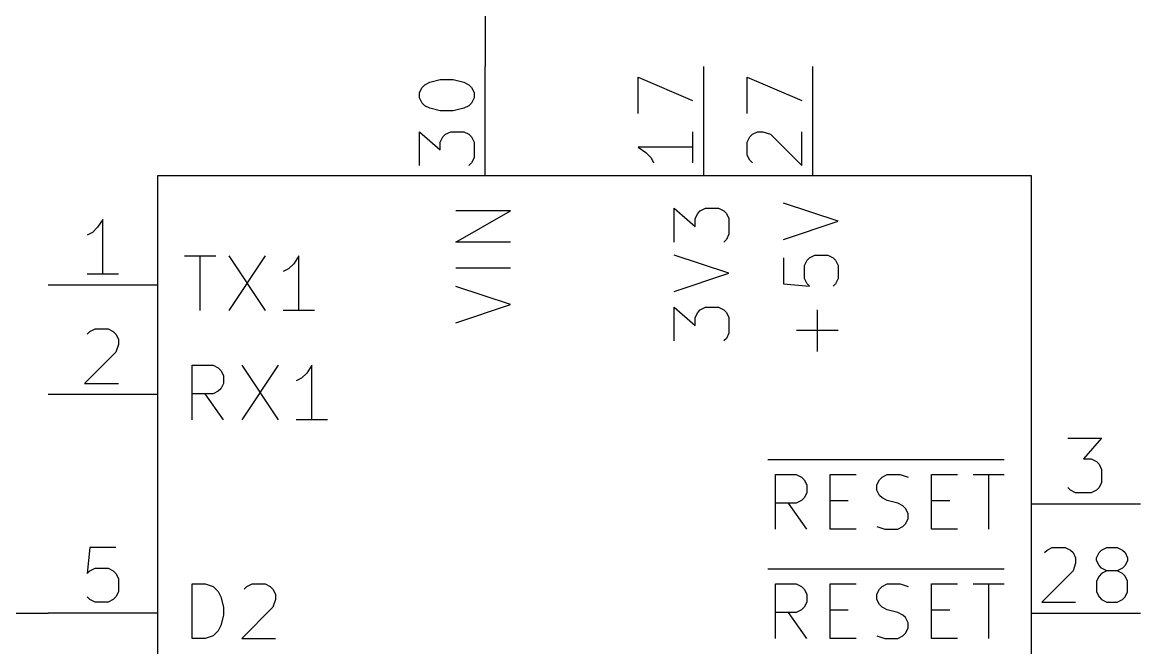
# Model space of a CAD drawing. Extents: x 1.98 to 6.72, y -5.17 to -0.82.
# Drawn here: x 5.376 to 6.4, y -3.382 to -2.809 of the extents above; entities that cross this region are included whole.
import ezdxf

# ---------------------------------------------------------------- set-up
doc = ezdxf.new("R2010")
doc.units = 0
doc.header["$MEASUREMENT"] = 0
for name, color, linetype in [('CYAN2', 4, 'CONTINUOUS'), ('GREEN3', 91, 'CONTINUOUS'), ('LYELLOW', 51, 'CONTINUOUS'), ('RED2', 1, 'CONTINUOUS'), ('RED3', 11, 'CONTINUOUS')]:
    doc.layers.add(name, color=color, linetype=linetype)

msp = doc.modelspace()

# ---------------------------------------------------------------- linework, layer by layer
at = {"layer": 'CYAN2', "linetype": 'CONTINUOUS'}
for p, q in [((6.1231, -2.9914), (6.0731, -2.9748)), ((6.1231, -2.9914), (6.0731, -2.9748)), ((5.7731, -3.0105), (5.8231, -2.9819)), ((5.8231, -2.9819), (5.7731, -2.9819)), ((5.7731, -3.0105), (5.8231, -2.9819)), ((5.8231, -2.9819), (5.7731, -2.9819)), ((5.9731, -3.0105), (5.9731, -2.9795)), ((5.9731, -2.9795), (5.9922, -2.9962)), ((5.9731, -3.0105), (5.9731, -2.9795)), ((5.9731, -2.9795), (5.9922, -2.9962)), ((5.9922, -2.989), (5.9946, -2.9843)), ((5.9922, -2.989), (5.9946, -2.9843)), ((5.9922, -2.9962), (5.9922, -2.989)), ((5.9922, -2.9962), (5.9922, -2.989)), ((5.9946, -2.9843), (5.9969, -2.9819)), ((5.9946, -2.9843), (5.9969, -2.9819)), ((5.9969, -2.9819), (6.0017, -2.9795)), ((5.9969, -2.9819), (6.0017, -2.9795)), ((6.0017, -2.9795), (6.0136, -2.9795)), ((6.0017, -2.9795), (6.0136, -2.9795)), ((6.0136, -2.9795), (6.0184, -2.9819)), ((6.0136, -2.9795), (6.0184, -2.9819)), ((6.0184, -2.9819), (6.0208, -2.9843)), ((6.0184, -2.9819), (6.0208, -2.9843)), ((6.0208, -2.9843), (6.0231, -2.989)), ((6.0208, -2.9843), (6.0231, -2.989)), ((6.0231, -2.989), (6.0231, -3.0033)), ((6.0231, -2.989), (6.0231, -3.0033)), ((6.0731, -3.0081), (6.1231, -2.9914)), ((6.0731, -3.0081), (6.1231, -2.9914)), ((6.0208, -3.0081), (6.0184, -3.0105)), ((6.0208, -3.0081), (6.0184, -3.0105)), ((6.0231, -3.0033), (6.0208, -3.0081)), ((6.0231, -3.0033), (6.0208, -3.0081)), ((5.8231, -3.0105), (5.7731, -3.0105)), ((5.8231, -3.0105), (5.7731, -3.0105)), ((5.5248, -3.0231), (5.5533, -3.0231)), ((5.5248, -3.0231), (5.5533, -3.0231)), ((5.539, -3.0731), (5.539, -3.0231)), ((5.539, -3.0731), (5.539, -3.0231)), ((5.5652, -3.0231), (5.5986, -3.0731)), ((5.5986, -3.0231), (5.5652, -3.0731)), ((5.5652, -3.0231), (5.5986, -3.0731)), ((5.5986, -3.0231), (5.5652, -3.0731)), ((5.6295, -3.0231), (5.6248, -3.0303)), ((5.6295, -3.0231), (5.6248, -3.0303)), ((5.6295, -3.0731), (5.6295, -3.0231)), ((5.6295, -3.0731), (5.6295, -3.0231)), ((6.0231, -3.039), (5.9731, -3.0224)), ((6.0231, -3.039), (5.9731, -3.0224)), ((6.0731, -3.0248), (6.0731, -3.0486)), ((6.0731, -3.0248), (6.0731, -3.0486)), ((6.0922, -3.0319), (6.0946, -3.0271)), ((6.0922, -3.0319), (6.0946, -3.0271)), ((6.0946, -3.0271), (6.0969, -3.0248)), ((6.0946, -3.0271), (6.0969, -3.0248)), ((6.0969, -3.0248), (6.1017, -3.0224)), ((6.0969, -3.0248), (6.1017, -3.0224)), ((6.1017, -3.0224), (6.1136, -3.0224)), ((6.1017, -3.0224), (6.1136, -3.0224)), ((6.1136, -3.0224), (6.1184, -3.0248)), ((6.1136, -3.0224), (6.1184, -3.0248)), ((6.1184, -3.0248), (6.1208, -3.0271)), ((6.1184, -3.0248), (6.1208, -3.0271)), ((6.1208, -3.0271), (6.1231, -3.0319)), ((6.1208, -3.0271), (6.1231, -3.0319)), ((5.62, -3.035), (5.6152, -3.0374)), ((5.62, -3.035), (5.6152, -3.0374)), ((5.6248, -3.0303), (5.62, -3.035)), ((5.6248, -3.0303), (5.62, -3.035)), ((5.8231, -3.0343), (5.7731, -3.0343)), ((5.8231, -3.0343), (5.7731, -3.0343)), ((5.9731, -3.0557), (6.0231, -3.039)), ((5.9731, -3.0557), (6.0231, -3.039)), ((6.0922, -3.0438), (6.0922, -3.0319)), ((6.0922, -3.0438), (6.0922, -3.0319)), ((6.1231, -3.0319), (6.1231, -3.0438)), ((6.1231, -3.0319), (6.1231, -3.0438)), ((6.0731, -3.0486), (6.0969, -3.0509)), ((6.0731, -3.0486), (6.0969, -3.0509)), ((6.0946, -3.0486), (6.0922, -3.0438)), ((6.0946, -3.0486), (6.0922, -3.0438)), ((6.0969, -3.0509), (6.0946, -3.0486)), ((6.0969, -3.0509), (6.0946, -3.0486)), ((6.1208, -3.0486), (6.1184, -3.0509)), ((6.1208, -3.0486), (6.1184, -3.0509)), ((6.1231, -3.0438), (6.1208, -3.0486)), ((6.1231, -3.0438), (6.1208, -3.0486)), ((5.8231, -3.0676), (5.7731, -3.051)), ((5.8231, -3.0676), (5.7731, -3.051)), ((5.7731, -3.0843), (5.8231, -3.0676)), ((5.7731, -3.0843), (5.8231, -3.0676)), ((5.9731, -3.1009), (5.9731, -3.07)), ((5.9731, -3.07), (5.9922, -3.0867)), ((5.9731, -3.1009), (5.9731, -3.07)), ((5.9731, -3.07), (5.9922, -3.0867)), ((5.9969, -3.0724), (6.0017, -3.07)), ((5.9969, -3.0724), (6.0017, -3.07)), ((6.0017, -3.07), (6.0136, -3.07)), ((6.0017, -3.07), (6.0136, -3.07)), ((6.0136, -3.07), (6.0184, -3.0724)), ((6.0136, -3.07), (6.0184, -3.0724)), ((5.6438, -3.0731), (5.6152, -3.0731)), ((5.6438, -3.0731), (5.6152, -3.0731)), ((5.9922, -3.0795), (5.9946, -3.0748)), ((5.9922, -3.0795), (5.9946, -3.0748)), ((5.9922, -3.0867), (5.9922, -3.0795)), ((5.9922, -3.0867), (5.9922, -3.0795)), ((5.9946, -3.0748), (5.9969, -3.0724)), ((5.9946, -3.0748), (5.9969, -3.0724)), ((6.0184, -3.0724), (6.0208, -3.0748)), ((6.0184, -3.0724), (6.0208, -3.0748)), ((6.0208, -3.0748), (6.0231, -3.0795)), ((6.0208, -3.0748), (6.0231, -3.0795)), ((6.0231, -3.0795), (6.0231, -3.0938)), ((6.0231, -3.0795), (6.0231, -3.0938)), ((6.1041, -3.1105), (6.1041, -3.0724)), ((6.1041, -3.1105), (6.1041, -3.0724)), ((6.1231, -3.0914), (6.085, -3.0914)), ((6.1231, -3.0914), (6.085, -3.0914)), ((6.0208, -3.0986), (6.0184, -3.1009)), ((6.0208, -3.0986), (6.0184, -3.1009)), ((6.0231, -3.0938), (6.0208, -3.0986)), ((6.0231, -3.0938), (6.0208, -3.0986)), ((5.5319, -3.1731), (5.5319, -3.1231)), ((5.5319, -3.1231), (5.5509, -3.1231)), ((5.5319, -3.1731), (5.5319, -3.1231)), ((5.5319, -3.1231), (5.5509, -3.1231)), ((5.5509, -3.1231), (5.5557, -3.1255)), ((5.5509, -3.1231), (5.5557, -3.1255)), ((5.5557, -3.1255), (5.5581, -3.1279)), ((5.5557, -3.1255), (5.5581, -3.1279)), ((5.5581, -3.1279), (5.5605, -3.1327)), ((5.5581, -3.1279), (5.5605, -3.1327)), ((5.5771, -3.1231), (5.6105, -3.1731)), ((5.6105, -3.1231), (5.5771, -3.1731)), ((5.5771, -3.1231), (5.6105, -3.1731)), ((5.6105, -3.1231), (5.5771, -3.1731)), ((5.6367, -3.1303), (5.6319, -3.135)), ((5.6367, -3.1303), (5.6319, -3.135)), ((5.6414, -3.1231), (5.6367, -3.1303)), ((5.6414, -3.1231), (5.6367, -3.1303)), ((5.6414, -3.1731), (5.6414, -3.1231)), ((5.6414, -3.1731), (5.6414, -3.1231)), ((5.5605, -3.1398), (5.5581, -3.1446)), ((5.5605, -3.1398), (5.5581, -3.1446)), ((5.5605, -3.1327), (5.5605, -3.1398)), ((5.5605, -3.1327), (5.5605, -3.1398)), ((5.6319, -3.135), (5.6271, -3.1374)), ((5.6319, -3.135), (5.6271, -3.1374)), ((5.5509, -3.1493), (5.5319, -3.1493)), ((5.5509, -3.1493), (5.5319, -3.1493)), ((5.5605, -3.1731), (5.5438, -3.1493)), ((5.5605, -3.1731), (5.5438, -3.1493)), ((5.5557, -3.1469), (5.5509, -3.1493)), ((5.5557, -3.1469), (5.5509, -3.1493)), ((5.5581, -3.1446), (5.5557, -3.1469)), ((5.5581, -3.1446), (5.5557, -3.1469)), ((5.6557, -3.1731), (5.6271, -3.1731)), ((5.6557, -3.1731), (5.6271, -3.1731)), ((6.0588, -3.2093), (6.275, -3.2093)), ((6.0588, -3.2093), (6.275, -3.2093)), ((6.0657, -3.2731), (6.0657, -3.2231)), ((6.0657, -3.2231), (6.0848, -3.2231)), ((6.0657, -3.2731), (6.0657, -3.2231)), ((6.0657, -3.2231), (6.0848, -3.2231)), ((6.0848, -3.2231), (6.0895, -3.2255)), ((6.0848, -3.2231), (6.0895, -3.2255)), ((6.1157, -3.2731), (6.1157, -3.2231)), ((6.1157, -3.2231), (6.1395, -3.2231)), ((6.1157, -3.2731), (6.1157, -3.2231)), ((6.1157, -3.2231), (6.1395, -3.2231)), ((6.1633, -3.2255), (6.1681, -3.2231)), ((6.1633, -3.2255), (6.1681, -3.2231)), ((6.1681, -3.2231), (6.18, -3.2231)), ((6.1681, -3.2231), (6.18, -3.2231)), ((6.18, -3.2231), (6.1871, -3.2255)), ((6.18, -3.2231), (6.1871, -3.2255)), ((6.2086, -3.2731), (6.2086, -3.2231)), ((6.2086, -3.2231), (6.2324, -3.2231)), ((6.2086, -3.2731), (6.2086, -3.2231)), ((6.2086, -3.2231), (6.2324, -3.2231)), ((6.2467, -3.2231), (6.2752, -3.2231)), ((6.2467, -3.2231), (6.2752, -3.2231)), ((6.261, -3.2731), (6.261, -3.2231)), ((6.261, -3.2731), (6.261, -3.2231)), ((6.0895, -3.2255), (6.0919, -3.2279)), ((6.0895, -3.2255), (6.0919, -3.2279)), ((6.0919, -3.2279), (6.0943, -3.2327)), ((6.0919, -3.2279), (6.0943, -3.2327)), ((6.0943, -3.2327), (6.0943, -3.2398)), ((6.0943, -3.2327), (6.0943, -3.2398)), ((6.1586, -3.2327), (6.161, -3.2279)), ((6.1586, -3.2327), (6.161, -3.2279)), ((6.1586, -3.2374), (6.1586, -3.2327)), ((6.1586, -3.2374), (6.1586, -3.2327)), ((6.161, -3.2279), (6.1633, -3.2255)), ((6.161, -3.2279), (6.1633, -3.2255)), ((6.0919, -3.2446), (6.0895, -3.2469)), ((6.0919, -3.2446), (6.0895, -3.2469)), ((6.0943, -3.2398), (6.0919, -3.2446)), ((6.0943, -3.2398), (6.0919, -3.2446)), ((6.161, -3.2422), (6.1586, -3.2374)), ((6.161, -3.2422), (6.1586, -3.2374)), ((6.1633, -3.2446), (6.161, -3.2422)), ((6.1633, -3.2446), (6.161, -3.2422)), ((6.1681, -3.2469), (6.1633, -3.2446)), ((6.1681, -3.2469), (6.1633, -3.2446)), ((6.0848, -3.2493), (6.0657, -3.2493)), ((6.0848, -3.2493), (6.0657, -3.2493)), ((6.0943, -3.2731), (6.0776, -3.2493)), ((6.0943, -3.2731), (6.0776, -3.2493)), ((6.0895, -3.2469), (6.0848, -3.2493)), ((6.0895, -3.2469), (6.0848, -3.2493)), ((6.1157, -3.2469), (6.1324, -3.2469)), ((6.1157, -3.2469), (6.1324, -3.2469)), ((6.1776, -3.2493), (6.1681, -3.2469)), ((6.1776, -3.2493), (6.1681, -3.2469)), ((6.1824, -3.2517), (6.1776, -3.2493)), ((6.1824, -3.2517), (6.1776, -3.2493)), ((6.1848, -3.2541), (6.1824, -3.2517)), ((6.1848, -3.2541), (6.1824, -3.2517)), ((6.1871, -3.2588), (6.1848, -3.2541)), ((6.1871, -3.2588), (6.1848, -3.2541)), ((6.2086, -3.2469), (6.2252, -3.2469)), ((6.2086, -3.2469), (6.2252, -3.2469)), ((6.1848, -3.2684), (6.1871, -3.2636)), ((6.1848, -3.2684), (6.1871, -3.2636)), ((6.1871, -3.2636), (6.1871, -3.2588)), ((6.1871, -3.2636), (6.1871, -3.2588)), ((6.1395, -3.2731), (6.1157, -3.2731)), ((6.1395, -3.2731), (6.1157, -3.2731)), ((6.1586, -3.2708), (6.1657, -3.2731)), ((6.1586, -3.2708), (6.1657, -3.2731)), ((6.1657, -3.2731), (6.1776, -3.2731)), ((6.1657, -3.2731), (6.1776, -3.2731)), ((6.1776, -3.2731), (6.1824, -3.2708)), ((6.1776, -3.2731), (6.1824, -3.2708)), ((6.1824, -3.2708), (6.1848, -3.2684)), ((6.1824, -3.2708), (6.1848, -3.2684)), ((6.2324, -3.2731), (6.2086, -3.2731)), ((6.2324, -3.2731), (6.2086, -3.2731)), ((6.0588, -3.3093), (6.275, -3.3093)), ((6.0588, -3.3093), (6.275, -3.3093)), ((5.5319, -3.3731), (5.5319, -3.3231)), ((5.5319, -3.3231), (5.5438, -3.3231)), ((5.5319, -3.3731), (5.5319, -3.3231)), ((5.5319, -3.3231), (5.5438, -3.3231)), ((5.5438, -3.3231), (5.5509, -3.3255)), ((5.5438, -3.3231), (5.5509, -3.3255)), ((5.5509, -3.3255), (5.5557, -3.3303)), ((5.5509, -3.3255), (5.5557, -3.3303)), ((5.5795, -3.3279), (5.5819, -3.3255)), ((5.5795, -3.3279), (5.5819, -3.3255)), ((5.5819, -3.3255), (5.5867, -3.3231)), ((5.5819, -3.3255), (5.5867, -3.3231)), ((5.5867, -3.3231), (5.5986, -3.3231)), ((5.5867, -3.3231), (5.5986, -3.3231)), ((5.5986, -3.3231), (5.6033, -3.3255)), ((5.5986, -3.3231), (5.6033, -3.3255)), ((5.6033, -3.3255), (5.6057, -3.3279)), ((5.6033, -3.3255), (5.6057, -3.3279)), ((6.0657, -3.3731), (6.0657, -3.3231)), ((6.0657, -3.3231), (6.0848, -3.3231)), ((6.0657, -3.3731), (6.0657, -3.3231)), ((6.0657, -3.3231), (6.0848, -3.3231)), ((6.0848, -3.3231), (6.0895, -3.3255)), ((6.0848, -3.3231), (6.0895, -3.3255)), ((6.0895, -3.3255), (6.0919, -3.3279)), ((6.0895, -3.3255), (6.0919, -3.3279)), ((6.1157, -3.3731), (6.1157, -3.3231)), ((6.1157, -3.3231), (6.1395, -3.3231)), ((6.1157, -3.3731), (6.1157, -3.3231)), ((6.1157, -3.3231), (6.1395, -3.3231)), ((6.161, -3.3279), (6.1633, -3.3255)), ((6.161, -3.3279), (6.1633, -3.3255)), ((6.1633, -3.3255), (6.1681, -3.3231)), ((6.1633, -3.3255), (6.1681, -3.3231)), ((6.1681, -3.3231), (6.18, -3.3231)), ((6.1681, -3.3231), (6.18, -3.3231)), ((6.18, -3.3231), (6.1871, -3.3255)), ((6.18, -3.3231), (6.1871, -3.3255)), ((6.2086, -3.3731), (6.2086, -3.3231)), ((6.2086, -3.3231), (6.2324, -3.3231)), ((6.2086, -3.3731), (6.2086, -3.3231)), ((6.2086, -3.3231), (6.2324, -3.3231)), ((6.2467, -3.3231), (6.2752, -3.3231)), ((6.2467, -3.3231), (6.2752, -3.3231)), ((6.261, -3.3731), (6.261, -3.3231)), ((6.261, -3.3731), (6.261, -3.3231)), ((5.5557, -3.3303), (5.5581, -3.335)), ((5.5557, -3.3303), (5.5581, -3.335)), ((5.5581, -3.335), (5.5605, -3.3446)), ((5.5581, -3.335), (5.5605, -3.3446)), ((5.6057, -3.3279), (5.6081, -3.3327)), ((5.6057, -3.3279), (5.6081, -3.3327)), ((5.6081, -3.3327), (5.6081, -3.3374)), ((5.6081, -3.3327), (5.6081, -3.3374)), ((6.0919, -3.3279), (6.0943, -3.3327)), ((6.0919, -3.3279), (6.0943, -3.3327)), ((6.0943, -3.3327), (6.0943, -3.3398)), ((6.0943, -3.3327), (6.0943, -3.3398)), ((6.1586, -3.3327), (6.161, -3.3279)), ((6.1586, -3.3327), (6.161, -3.3279)), ((6.1586, -3.3374), (6.1586, -3.3327)), ((6.1586, -3.3374), (6.1586, -3.3327)), ((5.5605, -3.3446), (5.5605, -3.3517)), ((5.5605, -3.3446), (5.5605, -3.3517)), ((5.6057, -3.3446), (5.5771, -3.3731)), ((5.6057, -3.3446), (5.5771, -3.3731)), ((5.6081, -3.3374), (5.6057, -3.3446)), ((5.6081, -3.3374), (5.6057, -3.3446)), ((6.0895, -3.3469), (6.0848, -3.3493)), ((6.0895, -3.3469), (6.0848, -3.3493)), ((6.0919, -3.3446), (6.0895, -3.3469)), ((6.0919, -3.3446), (6.0895, -3.3469)), ((6.0943, -3.3398), (6.0919, -3.3446)), ((6.0943, -3.3398), (6.0919, -3.3446)), ((6.1157, -3.3469), (6.1324, -3.3469)), ((6.1157, -3.3469), (6.1324, -3.3469)), ((6.161, -3.3422), (6.1586, -3.3374)), ((6.161, -3.3422), (6.1586, -3.3374)), ((6.1633, -3.3446), (6.161, -3.3422)), ((6.1633, -3.3446), (6.161, -3.3422)), ((6.1681, -3.3469), (6.1633, -3.3446)), ((6.1681, -3.3469), (6.1633, -3.3446)), ((6.1776, -3.3493), (6.1681, -3.3469)), ((6.1776, -3.3493), (6.1681, -3.3469)), ((6.2086, -3.3469), (6.2252, -3.3469)), ((6.2086, -3.3469), (6.2252, -3.3469)), ((5.5605, -3.3517), (5.5581, -3.3612)), ((5.5605, -3.3517), (5.5581, -3.3612)), ((6.0848, -3.3493), (6.0657, -3.3493)), ((6.0848, -3.3493), (6.0657, -3.3493)), ((6.0943, -3.3731), (6.0776, -3.3493)), ((6.0943, -3.3731), (6.0776, -3.3493)), ((6.1824, -3.3517), (6.1776, -3.3493)), ((6.1824, -3.3517), (6.1776, -3.3493)), ((6.1848, -3.3541), (6.1824, -3.3517)), ((6.1848, -3.3541), (6.1824, -3.3517)), ((6.1871, -3.3588), (6.1848, -3.3541)), ((6.1871, -3.3588), (6.1848, -3.3541)), ((5.5557, -3.366), (5.5509, -3.3708)), ((5.5557, -3.366), (5.5509, -3.3708)), ((5.5581, -3.3612), (5.5557, -3.366)), ((5.5581, -3.3612), (5.5557, -3.366)), ((6.1848, -3.3684), (6.1871, -3.3636)), ((6.1848, -3.3684), (6.1871, -3.3636)), ((6.1871, -3.3636), (6.1871, -3.3588)), ((6.1871, -3.3636), (6.1871, -3.3588)), ((5.5438, -3.3731), (5.5319, -3.3731)), ((5.5438, -3.3731), (5.5319, -3.3731)), ((5.5509, -3.3708), (5.5438, -3.3731)), ((5.5509, -3.3708), (5.5438, -3.3731)), ((5.5771, -3.3731), (5.6081, -3.3731)), ((5.5771, -3.3731), (5.6081, -3.3731)), ((6.1395, -3.3731), (6.1157, -3.3731)), ((6.1395, -3.3731), (6.1157, -3.3731)), ((6.1586, -3.3708), (6.1657, -3.3731)), ((6.1586, -3.3708), (6.1657, -3.3731)), ((6.1657, -3.3731), (6.1776, -3.3731)), ((6.1657, -3.3731), (6.1776, -3.3731)), ((6.1776, -3.3731), (6.1824, -3.3708)), ((6.1776, -3.3731), (6.1824, -3.3708)), ((6.1824, -3.3708), (6.1848, -3.3684)), ((6.1824, -3.3708), (6.1848, -3.3684)), ((6.2324, -3.3731), (6.2086, -3.3731)), ((6.2324, -3.3731), (6.2086, -3.3731))]:
    msp.add_line(p, q, dxfattribs=at)
at = {"layer": 'GREEN3', "linetype": 'CONTINUOUS'}
for p, q in [((5.8, -1.7), (5.8, -2.85)), ((4.25, -3.35), (5.4, -3.35))]:
    msp.add_line(p, q, dxfattribs=at)
at = {"layer": 'LYELLOW', "linetype": 'CONTINUOUS'}
for p, q in [((5.5, -2.95), (5.5, -4.75)), ((6.3, -2.95), (5.5, -2.95)), ((6.3, -4.75), (6.3, -2.95))]:
    msp.add_line(p, q, dxfattribs=at)
at = {"layer": 'RED2', "linetype": 'CONTINUOUS'}
for p, q in [((5.8, -2.95), (5.8, -2.85)), ((5.8, -2.95), (5.8, -2.85)), ((6, -2.95), (6, -2.85)), ((6, -2.95), (6, -2.85)), ((6.1, -2.95), (6.1, -2.85)), ((6.1, -2.95), (6.1, -2.85)), ((5.5, -2.95), (5.5, -4.75)), ((6.3, -2.95), (5.5, -2.95)), ((6.3, -4.75), (6.3, -2.95)), ((5.5, -3.05), (5.4, -3.05)), ((5.5, -3.05), (5.4, -3.05)), ((5.5, -3.15), (5.4, -3.15)), ((5.5, -3.15), (5.4, -3.15)), ((6.3, -3.25), (6.4, -3.25)), ((6.3, -3.25), (6.4, -3.25)), ((5.5, -3.35), (5.4, -3.35)), ((5.5, -3.35), (5.4, -3.35)), ((6.3, -3.35), (6.4, -3.35)), ((6.3, -3.35), (6.4, -3.35))]:
    msp.add_line(p, q, dxfattribs=at)
at = {"layer": 'RED3', "linetype": 'CONTINUOUS'}
for p, q in [((5.7446, -2.8667), (5.7494, -2.8643)), ((5.7446, -2.8667), (5.7494, -2.8643)), ((5.7494, -2.8643), (5.7589, -2.8619)), ((5.7494, -2.8643), (5.7589, -2.8619)), ((5.7589, -2.8619), (5.7708, -2.8619)), ((5.7589, -2.8619), (5.7708, -2.8619)), ((5.7708, -2.8619), (5.7804, -2.8643)), ((5.7708, -2.8619), (5.7804, -2.8643)), ((5.7804, -2.8643), (5.7851, -2.8667)), ((5.7804, -2.8643), (5.7851, -2.8667)), ((5.9399, -2.8929), (5.9399, -2.8595)), ((5.9399, -2.8595), (5.9899, -2.8809)), ((5.9399, -2.8929), (5.9399, -2.8595)), ((5.9399, -2.8595), (5.9899, -2.8809)), ((6.0399, -2.8929), (6.0399, -2.8595)), ((6.0399, -2.8595), (6.0899, -2.8809)), ((6.0399, -2.8929), (6.0399, -2.8595)), ((6.0399, -2.8595), (6.0899, -2.8809)), ((5.7399, -2.8738), (5.7423, -2.869)), ((5.7399, -2.8738), (5.7423, -2.869)), ((5.7399, -2.8786), (5.7399, -2.8738)), ((5.7399, -2.8786), (5.7399, -2.8738)), ((5.7423, -2.869), (5.7446, -2.8667)), ((5.7423, -2.869), (5.7446, -2.8667)), ((5.7851, -2.8667), (5.7875, -2.869)), ((5.7851, -2.8667), (5.7875, -2.869)), ((5.7875, -2.869), (5.7899, -2.8738)), ((5.7875, -2.869), (5.7899, -2.8738)), ((5.7899, -2.8738), (5.7899, -2.8786)), ((5.7899, -2.8738), (5.7899, -2.8786)), ((5.7423, -2.8833), (5.7399, -2.8786)), ((5.7423, -2.8833), (5.7399, -2.8786)), ((5.7446, -2.8857), (5.7423, -2.8833)), ((5.7446, -2.8857), (5.7423, -2.8833)), ((5.7494, -2.8881), (5.7446, -2.8857)), ((5.7494, -2.8881), (5.7446, -2.8857)), ((5.7851, -2.8857), (5.7804, -2.8881)), ((5.7851, -2.8857), (5.7804, -2.8881)), ((5.7875, -2.8833), (5.7851, -2.8857)), ((5.7875, -2.8833), (5.7851, -2.8857)), ((5.7899, -2.8786), (5.7875, -2.8833)), ((5.7899, -2.8786), (5.7875, -2.8833)), ((5.7589, -2.8905), (5.7494, -2.8881)), ((5.7589, -2.8905), (5.7494, -2.8881)), ((5.7708, -2.8905), (5.7589, -2.8905)), ((5.7708, -2.8905), (5.7589, -2.8905)), ((5.7804, -2.8881), (5.7708, -2.8905)), ((5.7804, -2.8881), (5.7708, -2.8905)), ((5.7399, -2.9405), (5.7399, -2.9095)), ((5.7399, -2.9095), (5.7589, -2.9262)), ((5.7399, -2.9405), (5.7399, -2.9095)), ((5.7399, -2.9095), (5.7589, -2.9262)), ((5.7589, -2.919), (5.7613, -2.9143)), ((5.7589, -2.919), (5.7613, -2.9143)), ((5.7613, -2.9143), (5.7637, -2.9119)), ((5.7613, -2.9143), (5.7637, -2.9119)), ((5.7637, -2.9119), (5.7684, -2.9095)), ((5.7637, -2.9119), (5.7684, -2.9095)), ((5.7684, -2.9095), (5.7804, -2.9095)), ((5.7684, -2.9095), (5.7804, -2.9095)), ((5.7804, -2.9095), (5.7851, -2.9119)), ((5.7804, -2.9095), (5.7851, -2.9119)), ((5.7851, -2.9119), (5.7875, -2.9143)), ((5.7851, -2.9119), (5.7875, -2.9143)), ((5.7875, -2.9143), (5.7899, -2.919)), ((5.7875, -2.9143), (5.7899, -2.919)), ((5.9899, -2.9095), (5.9899, -2.9381)), ((5.9899, -2.9095), (5.9899, -2.9381)), ((6.0399, -2.919), (6.0423, -2.9143)), ((6.0399, -2.919), (6.0423, -2.9143)), ((6.0423, -2.9143), (6.0446, -2.9119)), ((6.0423, -2.9143), (6.0446, -2.9119)), ((6.0446, -2.9119), (6.0494, -2.9095)), ((6.0446, -2.9119), (6.0494, -2.9095)), ((6.0494, -2.9095), (6.0542, -2.9095)), ((6.0494, -2.9095), (6.0542, -2.9095)), ((6.0542, -2.9095), (6.0613, -2.9119)), ((6.0542, -2.9095), (6.0613, -2.9119)), ((6.0613, -2.9119), (6.0899, -2.9405)), ((6.0613, -2.9119), (6.0899, -2.9405)), ((6.0899, -2.9405), (6.0899, -2.9095)), ((6.0899, -2.9405), (6.0899, -2.9095)), ((5.7589, -2.9262), (5.7589, -2.919)), ((5.7589, -2.9262), (5.7589, -2.919)), ((5.7899, -2.919), (5.7899, -2.9333)), ((5.7899, -2.919), (5.7899, -2.9333)), ((5.9899, -2.9238), (5.9399, -2.9238)), ((5.9399, -2.9238), (5.947, -2.9286)), ((5.9899, -2.9238), (5.9399, -2.9238)), ((5.9399, -2.9238), (5.947, -2.9286)), ((6.0399, -2.9309), (6.0399, -2.919)), ((6.0399, -2.9309), (6.0399, -2.919)), ((5.7899, -2.9333), (5.7875, -2.9381)), ((5.7899, -2.9333), (5.7875, -2.9381)), ((5.947, -2.9286), (5.9518, -2.9333)), ((5.947, -2.9286), (5.9518, -2.9333)), ((5.9518, -2.9333), (5.9542, -2.9381)), ((5.9518, -2.9333), (5.9542, -2.9381)), ((6.0423, -2.9357), (6.0399, -2.9309)), ((6.0423, -2.9357), (6.0399, -2.9309)), ((6.0446, -2.9381), (6.0423, -2.9357)), ((6.0446, -2.9381), (6.0423, -2.9357)), ((5.7875, -2.9381), (5.7851, -2.9405)), ((5.7875, -2.9381), (5.7851, -2.9405)), ((5.4452, -2.997), (5.4405, -3.0018)), ((5.4452, -2.997), (5.4405, -3.0018)), ((5.45, -2.9899), (5.4452, -2.997)), ((5.45, -2.9899), (5.4452, -2.997)), ((5.45, -3.0399), (5.45, -2.9899)), ((5.45, -3.0399), (5.45, -2.9899)), ((5.4405, -3.0018), (5.4357, -3.0042)), ((5.4405, -3.0018), (5.4357, -3.0042)), ((5.4643, -3.0399), (5.4357, -3.0399)), ((5.4643, -3.0399), (5.4357, -3.0399)), ((5.4381, -3.0923), (5.4429, -3.0899)), ((5.4381, -3.0923), (5.4429, -3.0899)), ((5.4429, -3.0899), (5.4548, -3.0899)), ((5.4429, -3.0899), (5.4548, -3.0899)), ((5.4548, -3.0899), (5.4595, -3.0923)), ((5.4548, -3.0899), (5.4595, -3.0923)), ((5.4357, -3.0946), (5.4381, -3.0923)), ((5.4357, -3.0946), (5.4381, -3.0923)), ((5.4595, -3.0923), (5.4619, -3.0946)), ((5.4595, -3.0923), (5.4619, -3.0946)), ((5.4619, -3.0946), (5.4643, -3.0994)), ((5.4619, -3.0946), (5.4643, -3.0994)), ((5.4643, -3.0994), (5.4643, -3.1042)), ((5.4643, -3.0994), (5.4643, -3.1042)), ((5.4619, -3.1113), (5.4333, -3.1399)), ((5.4619, -3.1113), (5.4333, -3.1399)), ((5.4643, -3.1042), (5.4619, -3.1113)), ((5.4643, -3.1042), (5.4619, -3.1113)), ((5.4333, -3.1399), (5.4643, -3.1399)), ((5.4333, -3.1399), (5.4643, -3.1399)), ((6.3333, -3.1899), (6.3643, -3.1899)), ((6.3333, -3.1899), (6.3643, -3.1899)), ((6.3643, -3.1899), (6.3476, -3.2089)), ((6.3643, -3.1899), (6.3476, -3.2089)), ((6.3476, -3.2089), (6.3548, -3.2089)), ((6.3476, -3.2089), (6.3548, -3.2089)), ((6.3548, -3.2089), (6.3595, -3.2113)), ((6.3548, -3.2089), (6.3595, -3.2113)), ((6.3595, -3.2113), (6.3619, -3.2137)), ((6.3595, -3.2113), (6.3619, -3.2137)), ((6.3619, -3.2137), (6.3643, -3.2184)), ((6.3619, -3.2137), (6.3643, -3.2184)), ((6.3643, -3.2184), (6.3643, -3.2304)), ((6.3643, -3.2184), (6.3643, -3.2304)), ((6.3643, -3.2304), (6.3619, -3.2351)), ((6.3643, -3.2304), (6.3619, -3.2351)), ((6.3357, -3.2375), (6.3333, -3.2351)), ((6.3357, -3.2375), (6.3333, -3.2351)), ((6.3405, -3.2399), (6.3357, -3.2375)), ((6.3405, -3.2399), (6.3357, -3.2375)), ((6.3548, -3.2399), (6.3405, -3.2399)), ((6.3548, -3.2399), (6.3405, -3.2399)), ((6.3595, -3.2375), (6.3548, -3.2399)), ((6.3595, -3.2375), (6.3548, -3.2399)), ((6.3619, -3.2351), (6.3595, -3.2375)), ((6.3619, -3.2351), (6.3595, -3.2375)), ((5.4381, -3.2899), (5.4357, -3.3137)), ((5.4381, -3.2899), (5.4357, -3.3137)), ((5.4619, -3.2899), (5.4381, -3.2899)), ((5.4619, -3.2899), (5.4381, -3.2899)), ((6.3119, -3.2946), (6.3143, -3.2923)), ((6.3119, -3.2946), (6.3143, -3.2923)), ((6.3143, -3.2923), (6.319, -3.2899)), ((6.3143, -3.2923), (6.319, -3.2899)), ((6.319, -3.2899), (6.331, -3.2899)), ((6.319, -3.2899), (6.331, -3.2899)), ((6.331, -3.2899), (6.3357, -3.2923)), ((6.331, -3.2899), (6.3357, -3.2923)), ((6.3357, -3.2923), (6.3381, -3.2946)), ((6.3357, -3.2923), (6.3381, -3.2946)), ((6.3381, -3.2946), (6.3405, -3.2994)), ((6.3381, -3.2946), (6.3405, -3.2994)), ((6.3595, -3.2994), (6.3619, -3.2946)), ((6.3595, -3.2994), (6.3619, -3.2946)), ((6.3619, -3.2946), (6.3643, -3.2923)), ((6.3619, -3.2946), (6.3643, -3.2923)), ((6.3643, -3.2923), (6.369, -3.2899)), ((6.3643, -3.2923), (6.369, -3.2899)), ((6.369, -3.2899), (6.3786, -3.2899)), ((6.369, -3.2899), (6.3786, -3.2899)), ((6.3786, -3.2899), (6.3833, -3.2923)), ((6.3786, -3.2899), (6.3833, -3.2923)), ((6.3833, -3.2923), (6.3857, -3.2946)), ((6.3833, -3.2923), (6.3857, -3.2946)), ((6.3857, -3.2946), (6.3881, -3.2994)), ((6.3857, -3.2946), (6.3881, -3.2994)), ((6.3405, -3.3042), (6.3381, -3.3113)), ((6.3405, -3.3042), (6.3381, -3.3113)), ((6.3405, -3.2994), (6.3405, -3.3042)), ((6.3405, -3.2994), (6.3405, -3.3042)), ((6.3595, -3.3018), (6.3595, -3.2994)), ((6.3595, -3.3018), (6.3595, -3.2994)), ((6.3619, -3.3065), (6.3595, -3.3018)), ((6.3619, -3.3065), (6.3595, -3.3018)), ((6.3881, -3.3018), (6.3857, -3.3065)), ((6.3881, -3.3018), (6.3857, -3.3065)), ((6.3881, -3.2994), (6.3881, -3.3018)), ((6.3881, -3.2994), (6.3881, -3.3018)), ((5.4357, -3.3137), (5.4381, -3.3113)), ((5.4357, -3.3137), (5.4381, -3.3113)), ((5.4381, -3.3113), (5.4429, -3.3089)), ((5.4381, -3.3113), (5.4429, -3.3089)), ((5.4429, -3.3089), (5.4548, -3.3089)), ((5.4429, -3.3089), (5.4548, -3.3089)), ((5.4548, -3.3089), (5.4595, -3.3113)), ((5.4548, -3.3089), (5.4595, -3.3113)), ((5.4595, -3.3113), (5.4619, -3.3137)), ((5.4595, -3.3113), (5.4619, -3.3137)), ((5.4619, -3.3137), (5.4643, -3.3184)), ((5.4619, -3.3137), (5.4643, -3.3184)), ((6.3381, -3.3113), (6.3095, -3.3399)), ((6.3381, -3.3113), (6.3095, -3.3399)), ((6.3619, -3.3161), (6.3595, -3.3208)), ((6.3619, -3.3161), (6.3595, -3.3208)), ((6.3643, -3.3089), (6.3619, -3.3065)), ((6.3643, -3.3089), (6.3619, -3.3065)), ((6.3643, -3.3137), (6.3619, -3.3161)), ((6.3643, -3.3137), (6.3619, -3.3161)), ((6.369, -3.3113), (6.3643, -3.3089)), ((6.369, -3.3113), (6.3643, -3.3089)), ((6.369, -3.3113), (6.3643, -3.3137)), ((6.369, -3.3113), (6.3643, -3.3137)), ((6.3786, -3.3113), (6.369, -3.3113)), ((6.3786, -3.3113), (6.369, -3.3113)), ((6.3833, -3.3089), (6.3786, -3.3113)), ((6.3833, -3.3089), (6.3786, -3.3113)), ((6.3833, -3.3137), (6.3786, -3.3113)), ((6.3833, -3.3137), (6.3786, -3.3113)), ((6.3857, -3.3065), (6.3833, -3.3089)), ((6.3857, -3.3065), (6.3833, -3.3089)), ((6.3857, -3.3161), (6.3833, -3.3137)), ((6.3857, -3.3161), (6.3833, -3.3137)), ((6.3881, -3.3208), (6.3857, -3.3161)), ((6.3881, -3.3208), (6.3857, -3.3161)), ((5.4643, -3.3184), (5.4643, -3.3304)), ((5.4643, -3.3184), (5.4643, -3.3304)), ((6.3595, -3.3208), (6.3595, -3.3304)), ((6.3595, -3.3208), (6.3595, -3.3304)), ((6.3881, -3.3304), (6.3881, -3.3208)), ((6.3881, -3.3304), (6.3881, -3.3208)), ((5.4381, -3.3375), (5.4357, -3.3351)), ((5.4381, -3.3375), (5.4357, -3.3351)), ((5.4619, -3.3351), (5.4595, -3.3375)), ((5.4619, -3.3351), (5.4595, -3.3375)), ((5.4643, -3.3304), (5.4619, -3.3351)), ((5.4643, -3.3304), (5.4619, -3.3351)), ((6.3595, -3.3304), (6.3619, -3.3351)), ((6.3595, -3.3304), (6.3619, -3.3351)), ((6.3619, -3.3351), (6.3643, -3.3375)), ((6.3619, -3.3351), (6.3643, -3.3375)), ((6.3833, -3.3375), (6.3857, -3.3351)), ((6.3833, -3.3375), (6.3857, -3.3351)), ((6.3857, -3.3351), (6.3881, -3.3304)), ((6.3857, -3.3351), (6.3881, -3.3304)), ((5.4429, -3.3399), (5.4381, -3.3375)), ((5.4429, -3.3399), (5.4381, -3.3375)), ((5.4548, -3.3399), (5.4429, -3.3399)), ((5.4548, -3.3399), (5.4429, -3.3399)), ((5.4595, -3.3375), (5.4548, -3.3399)), ((5.4595, -3.3375), (5.4548, -3.3399)), ((6.3095, -3.3399), (6.3405, -3.3399)), ((6.3095, -3.3399), (6.3405, -3.3399)), ((6.3643, -3.3375), (6.369, -3.3399)), ((6.3643, -3.3375), (6.369, -3.3399)), ((6.369, -3.3399), (6.3786, -3.3399)), ((6.369, -3.3399), (6.3786, -3.3399)), ((6.3786, -3.3399), (6.3833, -3.3375)), ((6.3786, -3.3399), (6.3833, -3.3375))]:
    msp.add_line(p, q, dxfattribs=at)

doc.saveas('drawing.dxf')
